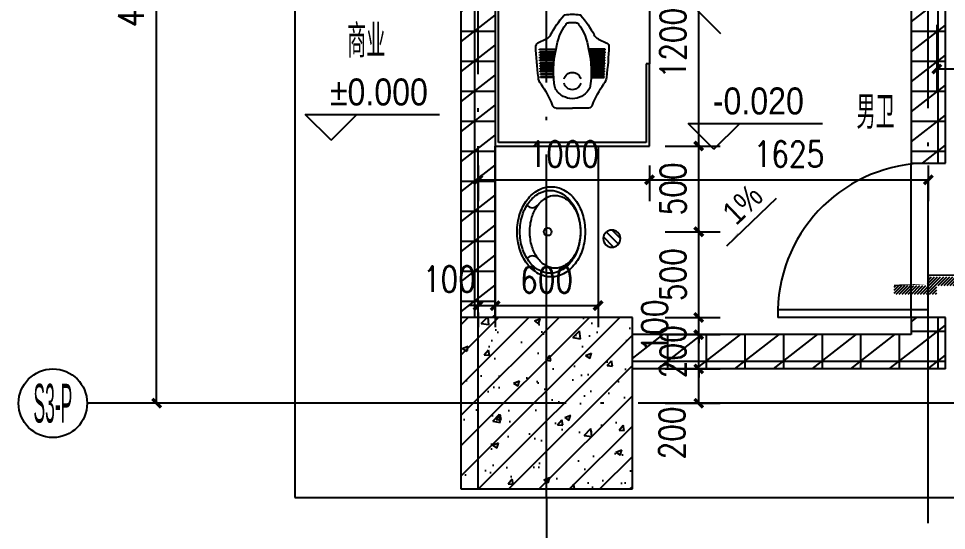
# Model space of a CAD drawing. Extents: x 718358 to 1668613, y -348838 to -159582.
# Drawn here: x 820364 to 825773, y -193662 to -190677 of the extents above; entities that cross this region are included whole.
import ezdxf
from ezdxf.enums import TextEntityAlignment as Align

# ---------------------------------------------------------------- set-up
doc = ezdxf.new("R2010")
doc.units = 0
doc.header["$LTSCALE"] = 1000
doc.linetypes.add('DOTE', pattern=[2.4200000000000004, 2, -0.2, 0.02, -0.2])
for name, color, linetype in [('建-厨卫用具', 66, 'Continuous'), ('建-墙体', 2, 'Continuous'), ('建-尺寸', 73, 'Continuous'), ('建-影线', 8, 'Continuous'), ('建-房间名', 7, 'Continuous'), ('建-柱子', 6, 'Continuous'), ('建-标高', 3, 'Continuous'), ('建-符号', 3, 'Continuous'), ('建-符号说明', 7, 'Continuous'), ('建-轴标', 3, 'Continuous'), ('建-轴网', 14, 'DOTE'), ('建-门窗', 4, 'Continuous'), ('高差符号', 7, 'Continuous')]:
    doc.layers.add(name, color=color, linetype=linetype)
doc.styles.add('_TCH_AXIS', font='gt宽度调整.shx', dxfattribs={"bigfont": 'gt国标汉字.shx'})
doc.styles.add('_TCH_DIM', font='gt单线西文.shx', dxfattribs={"width": 0.8, "bigfont": 'gt单线中文.shx'})
doc.styles.add('DIM_FONT', font='SIMPLEX.shx', dxfattribs={"width": 0.8, "bigfont": 'GBCBIG.shx'})
doc.dimstyles.new('DIMN50', dxfattribs={"dimscale": 0.5, "dimtxt": 300, "dimasz": 100, "dimexe": 250, "dimexo": 300, "dimgap": 150, "dimtad": 1, "dimdec": 0, "dimzin": 0, "dimdsep": 46, "dimtxsty": 'DIM_FONT', "dimblk": 'ARCHTICK', "dimcen": 0.09, "dimdle": 1, "dimclrt": 7, "dimazin": 2, "dimtfac": 1, "dimtdec": 0, "dimtix": 1, "dimtmove": 2, "dimatfit": 3, "dimldrblk": 'ARCHTICK', "dimfxl": 1, "dimtolj": 1, "dimtzin": 0, "dimarcsym": 0})
pattern_1 = [(0, (0, 0), (0, 175), []), (37.875, (200, 0), (-84.80763867203999, 109.0383283764141), []), (90, (200, 0), (-225, 1.377727649040772e-14), [])]

# ---------------------------------------------------------------- blocks, each defined once
blk = doc.blocks.new('男厕1')
h = blk.add_hatch(color=256)
h.paths.add_polyline_path([(-33.5400096323574, -482.963995118218), (-30.02715969888959, -478.5966515449836), (31.1621865137713, -524.7061311978468, 0.002699530040142319), (27.50924196990672, -528.9679059100163)])
h.paths.add_polyline_path([(20.87126827950124, -536.9578679442784, 0.002695586322767274), (17.35632441774942, -541.3236336293194), (-43.55928024067543, -495.4204330333596), (-40.04643030720763, -491.0530894601252)])
h.paths.add_polyline_path([(10.97349238093011, -549.5058586899249, 0.002694201754426165), (7.596140918671153, -553.9753076849302), (-53.57855084876064, -507.8768709486321), (-50.06570091552567, -503.5095273752522)])
h.paths.add_polyline_path([(-63.59782145707868, -520.3333088637592), (-60.08497152372729, -515.9659652905248), (1.468057335005142, -562.3494994741777, 0.002695364521765809), (-1.771718705771491, -566.9226189850888)])
h.paths.add_polyline_path([(-7.644723651814274, -575.4890263148118, 0.002699084543514264), (-10.74655018642079, -580.1660982347967), (-73.61709206539672, -532.7897467789007), (-70.10424213204533, -528.4224032056663)])
h.paths.add_polyline_path([(-16.36341822217219, -588.9255185706279, 0.00270539370654886), (-19.32652476255316, -593.7071235041367), (-83.63636267359834, -545.2461846941733), (-80.12351274036337, -540.8788411207934)])
h.paths.add_polyline_path([(-93.65563328191638, -557.7026226093149), (-90.14278334844857, -553.3352790360659), (-24.68545435706619, -602.6609143969545, 0.002714346630367968), (-27.50866291008424, -607.547940025368)])
h.paths.add_polyline_path([(-113.6941744983196, -582.6154984397144), (-110.1813245650847, -578.2481548663345), (-40.12332344194874, -631.0406453446049, 0.002740524505049385), (-42.66147908731364, -636.1424737460184)])
h.paths.add_polyline_path([(-47.2278868262656, -645.693472692772, 0.002757987562147008), (-49.61995854100678, -650.9053832318314), (-123.7134451066377, -595.071936354856), (-120.2005951731699, -590.7045927816071)])
h.paths.add_polyline_path([(-53.91307955689263, -660.6623184955097, 0.002778576826864594), (-56.15601496421732, -665.986611303073), (-133.7327157149557, -607.528374269983), (-130.2198657814879, -603.1610306967486)])
for points in [[(-103.674903890118, -570.1590605244419), (-100.1620539567666, -565.7917169512075), (-32.60708312864881, -616.698038813498, 0.002726021996201196), (-35.28879095707089, -621.6916928860592)], [(199.27657003887, -798.4493706442881), (202.5064574609278, -793.8687995246437), (134.9514866330428, -742.9624776624842, -0.002726021996201196), (130.8904571057064, -746.9167382826708)]]:
    blk.add_hatch(color=256).paths.add_polyline_path(points)
h = blk.add_hatch(color=256)
h.paths.add_polyline_path([(263.7620496680029, -706.9971659647563), (266.9919370901771, -702.4165948450973), (205.8025908773998, -656.307115192234, -0.002699530040142319), (202.7127980657388, -660.993255172958)])
h.paths.add_polyline_path([(196.8620271277614, -669.576417029486, -0.002695586322767274), (193.634233634104, -674.1585660373385), (254.5498382925289, -720.0617666332982), (257.7797257145867, -715.4811955136392)])
h.paths.add_polyline_path([(187.5283210425405, -682.5494648675085, -0.002694201754426165), (184.1629351492738, -687.0279305654112), (245.337626916822, -733.1263673016947), (248.5675143389963, -728.5457961821958)])
h.paths.add_polyline_path([(236.1254155412316, -746.1909679702512), (239.3553029635223, -741.6103968507377), (177.802274104557, -695.2268626669538, -0.002695364521765809), (174.2993127899244, -699.6016578489216)])
h.paths.add_polyline_path([(167.6835731075844, -707.6083744099888, -0.002699084543514264), (164.0426622867817, -711.8792171828827), (226.9132041656412, -759.2555686387932), (230.1430915878154, -754.6749975191342)])
h.paths.add_polyline_path([(157.1707856940338, -719.6929207378562, -0.00270539370654886), (153.3911548790056, -723.8592304972408), (217.7009927899344, -772.3201693071896), (220.930880212225, -767.7395981876907)])
h.paths.add_polyline_path([(208.4887814144604, -785.3847699757462), (211.7186688365182, -780.8041988560872), (146.2613398451358, -731.4785634952132, -0.002714346630367968), (142.3418110426283, -735.5394525596785)])
h.paths.add_polyline_path([(190.0643586631631, -811.5139713126846), (193.2942460854538, -806.9334001931857), (123.2362449623179, -754.1409097149153, -0.002740524505049385), (119.0316632522736, -757.9869960063807)])
h.paths.add_polyline_path([(111.1093263628427, -765.0091209504317, -0.002757987562147008), (106.7586607220583, -768.7451251042512), (180.8521472875727, -824.5785719812411), (184.0820347097469, -819.9980008615821)])
h.paths.add_polyline_path([(98.56303710956126, -775.561313731363, -0.002778576826864594), (94.06323516136035, -779.1849356166931), (171.6399359120987, -837.6431726497831), (174.8698233341565, -833.0626015301386)])
for p, q in [((-722.1780276937643, -958.3626121237176), (0, 0)), ((0, 0), (718.7719590927009, -541.6335207702359)), ((3.936409740475938, -28.00901066361985), (-694.1690170298098, -954.4262023830088)), ((690.7629484290956, -545.569930510741), (3.936409740475938, -28.00901066361985)), ((151.1461698693456, -389.3666532157076), (226.9866744691972, -446.5165726077976)), ((-30.02715969888959, -478.5966515449836), (-33.5400096323574, -482.963995118218)), ((-33.5400096323574, -482.963995118218), (27.50924196990672, -528.9679059100163)), ((31.1621865137713, -524.7061311978468), (-30.02715969888959, -478.5966515449836)), ((302.8271790691651, -503.666491999873), (226.9866744691972, -446.5165726077976)), ((-80.12351274036337, -540.8788411207934), (-83.63636267359834, -545.2461846941733)), ((-16.36341822217219, -588.9255185706279), (-80.12351274036337, -540.8788411207934)), ((-70.10424213204533, -528.4224032056663), (-73.61709206539672, -532.7897467789007)), ((-73.61709206539672, -532.7897467789007), (-10.74655018642079, -580.1660982347967)), ((-7.644723651814274, -575.4890263148118), (-70.10424213204533, -528.4224032056663)), ((-60.08497152372729, -515.9659652905248), (-63.59782145707868, -520.3333088637592)), ((-63.59782145707868, -520.3333088637592), (-1.771718705771491, -566.9226189850888)), ((1.468057335005142, -562.3494994741777), (-60.08497152372729, -515.9659652905248)), ((-50.06570091552567, -503.5095273752522), (-53.57855084876064, -507.8768709486321)), ((-53.57855084876064, -507.8768709486321), (7.596140918671153, -553.9753076849302)), ((10.97349238093011, -549.5058586899249), (-50.06570091552567, -503.5095273752522)), ((-40.04643030720763, -491.0530894601252), (-43.55928024067543, -495.4204330333596)), ((-43.55928024067543, -495.4204330333596), (17.35632441774942, -541.3236336293194)), ((20.87126827950124, -536.9578679442784), (-40.04643030720763, -491.0530894601252)), ((-120.2005951731699, -590.7045927816071), (-123.7134451066377, -595.071936354856)), ((-47.2278868262656, -645.693472692772), (-120.2005951731699, -590.7045927816071)), ((-110.1813245650847, -578.2481548663345), (-113.6941744983196, -582.6154984397144)), ((-113.6941744983196, -582.6154984397144), (-42.66147908731364, -636.1424737460184)), ((-40.12332344194874, -631.0406453446049), (-110.1813245650847, -578.2481548663345)), ((-100.1620539567666, -565.7917169512075), (-103.674903890118, -570.1590605244419)), ((-103.674903890118, -570.1590605244419), (-35.28879095707089, -621.6916928860592)), ((-32.57296169328038, -616.7237511593266), (-100.1620539567666, -565.7917169512075)), ((-90.14278334844857, -553.3352790360659), (-93.65563328191638, -557.7026226093149)), ((-93.65563328191638, -557.7026226093149), (-27.50866291008424, -607.547940025368)), ((-24.68545435706619, -602.6609143969545), (-90.14278334844857, -553.3352790360659)), ((-83.63636267359834, -545.2461846941733), (-19.32652476255316, -593.7071235041367)), ((413.9280378132826, -912.9422651580826), (690.7629484290956, -545.569930510741)), ((718.7719590927009, -541.6335207702359), (429.9007480153814, -924.9785656196327)), ((-137.373307761387, -675.6555355338933), (-162.0101516620489, -628.183475886879)), ((-130.2198657814879, -603.1610306967486), (-133.7327157149557, -607.528374269983)), ((-133.7327157149557, -607.528374269983), (-56.15601496421732, -665.986611303073)), ((-53.91307955689263, -660.6623184955097), (-130.2198657814879, -603.1610306967486)), ((-123.7134451066377, -595.071936354856), (-49.61995854100678, -650.9053832318314)), ((236.1254155412316, -746.1909679702512), (174.2993127899244, -699.6016578489216)), ((177.802274104557, -695.2268626669538), (239.3553029632894, -741.6103968505922)), ((245.337626916822, -733.1263673016947), (184.1629351492738, -687.0279305654112)), ((187.5283210425405, -682.5494648675085), (248.5675143389963, -728.5457961821958)), ((254.5498382925289, -720.0617666332982), (193.634233634104, -674.1585660373385)), ((196.8620271277614, -669.576417029486), (257.7797257145867, -715.4811955136392)), ((263.7620496680029, -706.9971659647563), (202.7127980657388, -660.993255172958)), ((205.8025908773998, -656.307115192234), (266.9919370901771, -702.4165948450973)), ((266.9919370901771, -702.4165948450973), (263.7620496680029, -706.9971659647563)), ((123.2362449623179, -754.1409097149153), (193.2942460854538, -806.9334001931857)), ((199.27657003887, -798.4493706442881), (130.8904571057064, -746.9167382826708)), ((134.9173651974415, -742.9367653165245), (202.5064574609278, -793.8687995246437)), ((208.4887814144604, -785.3847699757462), (142.3418110426283, -735.5394525596785)), ((146.2613398451358, -731.4785634952132), (211.7186688365182, -780.8041988560872)), ((217.7009927899344, -772.3201693071896), (153.3911548790056, -723.8592304972408)), ((157.1707856940338, -719.6929207378562), (220.930880212225, -767.7395981876907)), ((226.9132041656412, -759.2555686387932), (164.0426622867817, -711.8792171828827)), ((167.6835731075844, -707.6083744099888), (230.1430915878154, -754.6749975191342)), ((230.1430915878154, -754.6749975191342), (226.9132041656412, -759.2555686387932)), ((239.3553029632894, -741.6103968505922), (236.1254155412316, -746.1909679702512)), ((248.5675143389963, -728.5457961821958), (245.337626916822, -733.1263673016947)), ((257.7797257145867, -715.4811955136392), (254.5498382925289, -720.0617666332982)), ((171.6399359120987, -837.6431726497831), (94.06323516136035, -779.1849356166931)), ((98.56303710956126, -775.561313731363), (174.8698233341565, -833.0626015301386)), ((180.8521472875727, -824.5785719812411), (106.7586607220583, -768.7451251042512)), ((111.1093263629591, -765.0091209505772), (184.0820347097469, -819.9980008615821)), ((190.0643586631631, -811.5139713126846), (119.0316632522736, -757.9869960063807)), ((193.2942460854538, -806.9334001931857), (190.0643586631631, -811.5139713126846)), ((202.5064574609278, -793.8687995246437), (199.27657003887, -798.4493706442881)), ((211.7186688365182, -780.8041988560872), (208.4887814144604, -785.3847699757462)), ((220.930880212225, -767.7395981876907), (217.7009927899344, -772.3201693071896)), ((107.1553885054309, -859.9211249366053), (159.5792955819052, -870.518506281107)), ((174.8698233341565, -833.0626015301386), (171.6399359120987, -837.6431726497831)), ((184.0820347097469, -819.9980008615821), (180.8521472875727, -824.5785719812411)), ((429.900748015265, -924.9785656196764), (413.9280378132826, -912.9422651580535)), ((-3.406068600947037, -1499.99613289391), (-722.1780276937643, -958.3626121237176)), ((-694.1690170298098, -954.4262023830088), (-7.342478341422975, -1471.98712223029)), ((68.81173416844103, -1404.159871681477), (429.900748015265, -924.9785656196764)), ((60.82537906744983, -1398.141721450724), (654.9862203047378, -1314.637860819581)), ((-7.342478341422975, -1471.98712223029), (52.83902396645863, -1392.123571220029)), ((68.81173416844103, -1404.159871681521), (-3.406068600947037, -1499.99613289391)), ((52.83902396645863, -1392.12357121997), (68.81173416844103, -1404.159871681477))]:
    blk.add_line(p, q)
for centre, radius, start, end in [((-186.7170964259421, 108.0523328688432), 586.5685189457683, 287.9994786518531, 301.7198119196959), ((137.9099118290469, -418.8902754829469), 32.35495014198029, 65.85198436044031, 120.1060946007677), ((1151.490647570929, -1648.093727450469), 1674.603341905395, 135.3544966139761, 141.6127802316983), ((424.0103049316676, -865.1290424349136), 519.8243959642567, 132.0374473764168, 157.4744373565758), ((17.38450810674112, -524.8057747323619), 78.39951632320792, 106.9428761095715, 136.9818725719564), ((131.025236282032, -624.4775576460379), 155.5135262440039, 85.80831018710765, 110.750276902177), ((109.1912964595249, -621.7372754151293), 155.9328033629505, 57.18328904769783, 77.70656253407591), ((131.7069631842896, -573.2104542755405), 50.37832596469464, 53.17346337234692, 128.6569355627259), ((131.4633466172963, -573.0268760248146), 50.37832596469464, 337.3430644470106, 52.82653664104325), ((91.02253107714932, -608.0461286784848), 155.9328033629505, 28.29343747781294, 48.81671095681915), ((82.37015328893904, -587.8133228056395), 155.5135262440039, 355.2497231103069, 20.19168982307038), ((874.1047346087871, -691.3342541907332), 586.5685189457683, 164.2801880921396, 178.0005213575793), ((278.0956590293208, -524.5278130320366), 32.35495014198029, 345.8939054137882, 40.14801565414203), ((131.8357955999672, -573.0394878854131), 50.37832596469464, 157.3430644470106, 232.8265366410433), ((-144.2583784615854, -618.9707375190919), 19.99999999999767, 141.1763338515227, 207.428214326678), ((-229.716530765756, -372.5105378294538), 519.8243959642567, 308.5255626570857, 333.9625526342389), ((131.5921790329739, -572.8559096347017), 50.37832596469464, 233.1734633723469, 308.6569355627259), ((-203.7888183892937, -704.9565416162077), 72.5917971221539, 354.416865429737, 23.80597638090996), ((209.601206747815, -820.9443040823098), 307.6341779509953, 149.7543983379375, 179.2816171958751), ((209.5044502122328, -669.5785351835511), 78.39951632320792, 329.0181274384465, 359.0571239022083), ((467.681930626044, -813.1764971998346), 607.7017603955485, 170.4179914469939, 183.382289003721), ((-1182.871249887161, 110.9741344456124), 1674.603341905395, 324.3872197808084, 330.6455033985352), ((-128.1442773197778, -566.4348267082969), 307.634177950991, 286.7183828171109, 316.2456016756992), ((-128.9683778624749, -848.6529066532967), 10.00000000000364, 182.1585978066155, 233.0000000032984), ((70.64623203582596, -653.9873471888277), 288.7085563598957, 224.581696674992, 233.0000000032984), ((-78.01036272291094, -817.337999489755), 20, 179.2816171958751, 233.0000000032984), ((73.95538071321789, -649.5959585721139), 246.2677002403088, 228.2447303662466, 233.0000000032984), ((73.95538071321789, -649.5959585721139), 246.2677002403106, 228.2447303662466, 233.0000000032984), ((73.95538071286865, -649.5959585718374), 246.2677002403106, 233.0000000032984, 237.7552696422729), ((73.95538071286865, -649.5959585718374), 246.2677002403088, 233.0000000032984, 237.7552696422729), ((-191.8140704656253, -316.2106146463484), 607.7017603955426, 282.6177110077478, 295.5820085622958), ((-45.40118228865322, -841.910779471742), 20, 233.0000000032984, 286.7183828171109), ((97.29604945413303, -931.8402631605422), 72.5917971221539, 82.19402362524517, 111.5831345817535), ((163.5420962598873, -850.9150318242464), 19.99999999999767, 258.5717856839078, 324.8236661543398), ((70.64623203582596, -653.9873471888277), 288.7085563598957, 233.0000000032984, 241.4183033372524), ((-61.45707049546763, -899.5263257376937), 10.00000000000364, 233.0000000032984, 283.8414022060508)]:
    blk.add_arc(centre, radius, start, end)
blk = doc.blocks.new('11111')
at = {"layer": '建-厨卫用具', "elevation": -5.238689482212067e-10}
for points in [[(222493.5282316009, -96606.94766432059, -0.1264059156812979), (222564.6822960513, -96630.97118242795, -0.1060136522014799), (222627.5207213949, -96694.17865737353, -0.08597470939262765), (222663.5344296884, -96779.42934949498, -0.07572130438042109), (222671.6064276355, -96884.02245416993, -0.07572130438042103), (222648.1724310279, -96986.27568149997, -0.08597470939262739), (222599.9605415138, -97065.2711332785, -0.1060136522014799), (222528.4744624663, -97118.50263796386, -0.126405915681298), (222454.5522514319, -97131.75167663977, -0.1264059156813012), (222383.3981869813, -97107.72815853229, -0.1060136522014812), (222320.5597616378, -97044.52068358671, -0.08597470939262748), (222284.5460533442, -96959.26999146538, -0.07572130438042084), (222276.4740553972, -96854.67688679055, -0.0757213043804216), (222299.9080520048, -96752.42365946039, -0.08597470939262851), (222348.1199415189, -96673.42820768198, -0.1060136522014808), (222419.6060205664, -96620.19670299662, -0.1264059156812981)], [(222497.3825549927, -96628.97192561021, -0.1296411155611918), (222560.3961817159, -96650.69494096842, -0.1064128676310377), (222616.5579776643, -96708.73561652552, -0.08448543436858222), (222648.4297942988, -96786.63775058929, -0.07361034533141496), (222655.4466283293, -96882.82215604407, -0.07361034533141518), (222634.2981370569, -96976.91475474008, -0.08448543436858182), (222591.2680628506, -97049.25401034218, -0.1064128676310415), (222527.1484923475, -97098.36152526399, -0.1296411155611935), (222461.6172144718, -97110.53765638312, -0.1296411155611975), (222398.6035877488, -97088.8146410248, -0.1064128676310372), (222342.4417918001, -97030.77396546782, -0.08448543436858316), (222310.5699751657, -96952.87183140405, -0.07361034533141482), (222303.5531411351, -96856.68742594938, -0.07361034533141542), (222324.7016324076, -96762.59482725326, -0.0844854343685807), (222367.731706614, -96690.25557165116, -0.1064128676310396), (222431.851277117, -96641.14805672935, -0.1296411155611968)], [(222466.4157779784, -96655.65696744109, -0.1353250897898321), (222518.5828480072, -96674.2954046505, -0.1069056115425878), (222565.835221879, -96725.46392079617, -0.08188283238079923), (222592.1919599248, -96793.5739319718, -0.0701039261336648), (222597.7947694791, -96878.54041779402, -0.0701039261336652), (222579.7019329764, -96961.7470548799, -0.08188283238079828), (222543.5729512418, -97025.21632257383, -0.1069056115425893), (222489.2802311011, -97068.84319984901, -0.1353250897898379), (222434.9321729141, -97079.57087938895, -0.1353250897898329), (222382.7651028853, -97060.93244217953, -0.1069056115425877), (222335.5127290135, -97009.76392603386, -0.08188283238079921), (222309.1559909678, -96941.65391485812, -0.07010392613366577), (222303.5531814134, -96856.68742903601, -0.07010392613366567), (222321.6460179163, -96773.48079195002, -0.08188283238079766), (222357.7749996507, -96710.0115242562, -0.1069056115425858), (222412.0677197915, -96666.38464698102, -0.135325089789835)]]:
    blk.add_lwpolyline(points, format="xyb", close=True, dxfattribs=at)
at = {"layer": '建-厨卫用具'}
blk.add_circle((222493.8958370817, -96870.82449958904), 22.5, dxfattribs=at)
for centre, radius, start, end in [((222596.1336903667, -96694.94100568886), 41.77963800000008, 217.9863055366795, 314.890153916591), ((222569.4327788044, -97058.88104451296), 41.38907400000033, 36.062965968971, 134.0691055315327)]:
    blk.add_arc(centre, radius, start, end, dxfattribs=at)
at = {"layer": '建-厨卫用具', "style": 'DIM_FONT', "text_generation_flag": 4, "width": 0.8000000000049426, "flags": 9}
for tag in ['XSIZE', 'YSIZE']:
    blk.add_attdef(tag, (222579.701932977, -96961.74705487816), '', height=0.4999999999992017, rotation=265.7525055361522, dxfattribs=at)
blk = doc.blocks.new('A$C28466982')
at = {"layer": '建-厨卫用具'}
h = blk.add_hatch(dxfattribs=at)
h.set_pattern_fill('ANSI31', color=256, scale=20, style=0)
h.set_pattern_definition([(45, (-61544.16680962362, -20665.7264309668), (-22.45064030267288, 22.45064030267288), [])])
edge = h.paths.add_edge_path()
edge.add_arc((50.00074955845776, 50.00030529721698), 50, 0, 360)
blk.add_circle((50.00074955845776, 50.00030529721698), 50, dxfattribs=at)
blk = doc.blocks.new('_ArchTick')
at = {"color": 0, "linetype": 'ByBlock', "const_width": 0.4}
blk.add_lwpolyline([(-0.5, -0.5), (0.5, 0.5)], dxfattribs=at)
blk = doc.blocks.new('*D741')
at = {"layer": 'Defpoints', "color": 0, "transparency": 16777216}
for p in [(821169.5598374375, -188120.4570441215), (821369.3640278514, -188120.4570441215), (821369.3640278685, -192920.4570441214)]:
    blk.add_point(p, dxfattribs=at)
at = {"layer": '建-尺寸', "color": 0, "lineweight": -2, "transparency": 16777216}
for p, q in [((821219.3640278514, -188120.4570441215), (821044.5598374375, -188120.4570441215)), ((821169.5598374375, -192920.9570441214), (821169.5598374375, -188119.9570441215)), ((821219.3640278685, -192920.4570441214), (821044.5598374375, -192920.4570441214))]:
    blk.add_line(p, q, dxfattribs=at)
at = {"layer": '建-尺寸', "color": 0, "lineweight": -2, "transparency": 16777216, "xscale": 50, "yscale": 50, "zscale": 50}
for p, rotation in [((821169.5598374375, -188120.4570441215), 90), ((821169.5598374375, -192920.4570441214), 270)]:
    blk.add_blockref('_ArchTick', p, dxfattribs=dict(at, rotation=rotation))
at = {"layer": '建-尺寸', "color": 7, "transparency": 16777216, "insert": (821019.5598374375, -190520.4570441214), "char_height": 150, "attachment_point": 5, "rotation": 90, "style": 'DIM_FONT'}
blk.add_mtext('\\A1;4800', dxfattribs=at)
blk = doc.blocks.new('*D761')
at = {"layer": 'Defpoints', "color": 0, "transparency": 16777216}
for p in [(823984.499999998, -190220.2581386406), (824329.3591278836, -190220.2581386406), (823984.499999997, -191420.2581386406)]:
    blk.add_point(p, dxfattribs=at)
at = {"layer": '建-尺寸', "color": 0, "lineweight": -2, "transparency": 16777216}
for p, q in [((824134.499999998, -190220.2581386406), (824454.3591278836, -190220.2581386406)), ((824329.3591278836, -191420.7581386406), (824329.3591278836, -190219.7581386406)), ((824134.499999997, -191420.2581386406), (824454.3591278836, -191420.2581386406))]:
    blk.add_line(p, q, dxfattribs=at)
at = {"layer": '建-尺寸', "color": 0, "lineweight": -2, "transparency": 16777216, "xscale": 50, "yscale": 50, "zscale": 50}
for p, rotation in [((824329.3591278836, -190220.2581386406), 90), ((824329.3591278836, -191420.2581386406), 270)]:
    blk.add_blockref('_ArchTick', p, dxfattribs=dict(at, rotation=rotation))
at = {"layer": '建-尺寸', "color": 7, "transparency": 16777216, "insert": (824179.3591278836, -190820.2581386405), "char_height": 150, "attachment_point": 5, "rotation": 90, "style": 'DIM_FONT'}
blk.add_mtext('\\A1;1200', dxfattribs=at)
blk = doc.blocks.new('*D762')
at = {"layer": 'Defpoints', "color": 0, "transparency": 16777216}
for p in [(823984.499999997, -191420.2581386406), (824329.3591278828, -191420.2581386406), (823984.4999999965, -191920.4556548636)]:
    blk.add_point(p, dxfattribs=at)
at = {"layer": '建-尺寸', "color": 0, "lineweight": -2, "transparency": 16777216}
for p, q in [((824134.499999997, -191420.2581386406), (824454.3591278828, -191420.2581386406)), ((824329.3591278828, -191920.9556548636), (824329.3591278828, -191419.7581386406)), ((824134.4999999965, -191920.4556548636), (824454.3591278828, -191920.4556548636))]:
    blk.add_line(p, q, dxfattribs=at)
at = {"layer": '建-尺寸', "color": 0, "lineweight": -2, "transparency": 16777216, "xscale": 50, "yscale": 50, "zscale": 50}
for p, rotation in [((824329.3591278828, -191420.2581386406), 90), ((824329.3591278828, -191920.4556548636), 270)]:
    blk.add_blockref('_ArchTick', p, dxfattribs=dict(at, rotation=rotation))
at = {"layer": '建-尺寸', "color": 7, "transparency": 16777216, "insert": (824179.3591278828, -191670.356896752), "char_height": 150, "attachment_point": 5, "rotation": 90, "style": 'DIM_FONT'}
blk.add_mtext('\\A1;500', dxfattribs=at)
blk = doc.blocks.new('*D763')
at = {"layer": 'Defpoints', "color": 0, "transparency": 16777216}
for p in [(823984.4999999965, -191920.4556548636), (824329.3591278823, -191920.4556548636), (823984.499999996, -192420.4556548635)]:
    blk.add_point(p, dxfattribs=at)
at = {"layer": '建-尺寸', "color": 0, "lineweight": -2, "transparency": 16777216}
for p, q in [((824134.4999999965, -191920.4556548636), (824454.3591278823, -191920.4556548636)), ((824329.3591278823, -192420.9556548635), (824329.3591278823, -191919.9556548636)), ((824134.499999996, -192420.4556548635), (824454.3591278823, -192420.4556548635))]:
    blk.add_line(p, q, dxfattribs=at)
at = {"layer": '建-尺寸', "color": 0, "lineweight": -2, "transparency": 16777216, "xscale": 50, "yscale": 50, "zscale": 50}
for p, rotation in [((824329.3591278823, -191920.4556548636), 90), ((824329.3591278823, -192420.4556548635), 270)]:
    blk.add_blockref('_ArchTick', p, dxfattribs=dict(at, rotation=rotation))
at = {"layer": '建-尺寸', "color": 7, "transparency": 16777216, "insert": (824179.3591278823, -192170.4556548634), "char_height": 150, "attachment_point": 5, "rotation": 90, "style": 'DIM_FONT'}
blk.add_mtext('\\A1;500', dxfattribs=at)
blk = doc.blocks.new('*D764')
at = {"layer": 'Defpoints', "color": 0, "transparency": 16777216}
for p in [(823984.499999996, -192420.4556548634), (824329.3591278819, -192420.4556548634), (823984.4999999959, -192520.4556548636)]:
    blk.add_point(p, dxfattribs=at)
at = {"layer": '建-尺寸', "color": 0, "lineweight": -2, "transparency": 16777216}
for p, q in [((824329.3591278819, -192420.4556548634), (824329.3591278819, -192370.4556548634)), ((824134.499999996, -192420.4556548634), (824454.3591278819, -192420.4556548634)), ((824329.3591278819, -192520.4556548636), (824329.3591278819, -192420.4556548634)), ((824134.4999999959, -192520.4556548636), (824454.3591278819, -192520.4556548636)), ((824329.3591278819, -192520.4556548636), (824329.3591278819, -192570.4556548636))]:
    blk.add_line(p, q, dxfattribs=at)
at = {"layer": '建-尺寸', "color": 0, "lineweight": -2, "transparency": 16777216, "xscale": 50, "yscale": 50, "zscale": 50}
for p, rotation in [((824329.3591278819, -192420.4556548634), 270), ((824329.3591278819, -192520.4556548636), 90)]:
    blk.add_blockref('_ArchTick', p, dxfattribs=dict(at, rotation=rotation))
at = {"layer": '建-尺寸', "color": 7, "transparency": 16777216, "insert": (824071.8591278826, -192470.4556548639), "char_height": 150, "attachment_point": 5, "rotation": 90, "style": 'DIM_FONT'}
blk.add_mtext('\\A1;100', dxfattribs=at)
blk = doc.blocks.new('*D765')
at = {"layer": 'Defpoints', "color": 0, "transparency": 16777216}
for p in [(823984.4999999959, -192520.4556548639), (824329.3591278819, -192520.4556548639), (823984.4999999958, -192720.455654864)]:
    blk.add_point(p, dxfattribs=at)
at = {"layer": '建-尺寸', "color": 0, "lineweight": -2, "transparency": 16777216}
for p, q in [((824329.3591278819, -192520.4556548639), (824329.3591278819, -192470.4556548639)), ((824134.4999999959, -192520.4556548639), (824454.3591278819, -192520.4556548639)), ((824329.3591278819, -192720.455654864), (824329.3591278819, -192520.4556548639)), ((824134.4999999958, -192720.455654864), (824454.3591278819, -192720.455654864)), ((824329.3591278819, -192720.455654864), (824329.3591278819, -192770.455654864))]:
    blk.add_line(p, q, dxfattribs=at)
at = {"layer": '建-尺寸', "color": 0, "lineweight": -2, "transparency": 16777216, "xscale": 50, "yscale": 50, "zscale": 50}
for p, rotation in [((824329.3591278819, -192520.4556548639), 270), ((824329.3591278819, -192720.455654864), 90)]:
    blk.add_blockref('_ArchTick', p, dxfattribs=dict(at, rotation=rotation))
at = {"layer": '建-尺寸', "color": 7, "transparency": 16777216, "insert": (824179.3591278819, -192620.4556548638), "char_height": 150, "attachment_point": 5, "rotation": 90, "style": 'DIM_FONT'}
blk.add_mtext('\\A1;200', dxfattribs=at)
blk = doc.blocks.new('*D766')
at = {"layer": 'Defpoints', "color": 0, "transparency": 16777216}
for p in [(823984.4999999958, -192720.4556548638), (824329.3591278817, -192720.4556548638), (823984.4999999956, -192920.4570441121)]:
    blk.add_point(p, dxfattribs=at)
at = {"layer": '建-尺寸', "color": 0, "lineweight": -2, "transparency": 16777216}
for p, q in [((824134.4999999958, -192720.4556548638), (824454.3591278817, -192720.4556548638)), ((824329.3591278817, -192920.9570441121), (824329.3591278817, -192719.9556548638)), ((824134.4999999956, -192920.4570441121), (824454.3591278817, -192920.4570441121))]:
    blk.add_line(p, q, dxfattribs=at)
at = {"layer": '建-尺寸', "color": 0, "lineweight": -2, "transparency": 16777216, "xscale": 50, "yscale": 50, "zscale": 50}
for p, rotation in [((824329.3591278817, -192720.4556548638), 90), ((824329.3591278817, -192920.4570441121), 270)]:
    blk.add_blockref('_ArchTick', p, dxfattribs=dict(at, rotation=rotation))
at = {"layer": '建-尺寸', "color": 7, "transparency": 16777216, "insert": (824174.3591278822, -193093.8856155409), "char_height": 150, "attachment_point": 5, "rotation": 90, "style": 'DIM_FONT'}
blk.add_mtext('\\A1;200', dxfattribs=at)
blk = doc.blocks.new('*D767')
at = {"layer": 'Defpoints', "color": 0, "transparency": 16777216}
for p in [(823042.7237510015, -191383.2590494818), (824042.7237512978, -191383.2590494829), (824042.7237512978, -191617.6849742413)]:
    blk.add_point(p, dxfattribs=at)
at = {"layer": '建-尺寸', "color": 0, "lineweight": -2, "transparency": 16777216}
for p, q in [((823042.7237510015, -191533.2590494818), (823042.7237510015, -191742.6849742413)), ((824042.7237512978, -191533.2590494829), (824042.7237512978, -191742.6849742413)), ((823042.2237510015, -191617.6849742413), (824043.2237512978, -191617.6849742413))]:
    blk.add_line(p, q, dxfattribs=at)
at = {"layer": '建-尺寸', "color": 0, "lineweight": -2, "transparency": 16777216, "xscale": 50, "yscale": 50, "zscale": 50, "rotation": 180}
blk.add_blockref('_ArchTick', (823042.7237510015, -191617.6849742413), dxfattribs=at)
at = {"layer": '建-尺寸', "color": 0, "lineweight": -2, "transparency": 16777216, "xscale": 50, "yscale": 50, "zscale": 50}
blk.add_blockref('_ArchTick', (824042.7237512978, -191617.6849742413), dxfattribs=at)
at = {"layer": '建-尺寸', "color": 7, "transparency": 16777216, "insert": (823542.7237511496, -191467.6849742413), "char_height": 150, "attachment_point": 5, "style": 'DIM_FONT'}
blk.add_mtext('\\A1;1000', dxfattribs=at)
blk = doc.blocks.new('*D768')
at = {"layer": 'Defpoints', "color": 0, "transparency": 16777216}
for p in [(824042.7237512978, -191383.2590494829), (825667.722510362, -191383.2590494846), (825667.722510362, -191617.6849742427)]:
    blk.add_point(p, dxfattribs=at)
at = {"layer": '建-尺寸', "color": 0, "lineweight": -2, "transparency": 16777216}
for p, q in [((824042.7237512978, -191533.2590494829), (824042.7237512978, -191742.6849742427)), ((825667.722510362, -191533.2590494846), (825667.722510362, -191742.6849742427)), ((824042.2237512978, -191617.6849742427), (825668.222510362, -191617.6849742427))]:
    blk.add_line(p, q, dxfattribs=at)
at = {"layer": '建-尺寸', "color": 0, "lineweight": -2, "transparency": 16777216, "xscale": 50, "yscale": 50, "zscale": 50, "rotation": 180}
blk.add_blockref('_ArchTick', (824042.7237512978, -191617.6849742427), dxfattribs=at)
at = {"layer": '建-尺寸', "color": 0, "lineweight": -2, "transparency": 16777216, "xscale": 50, "yscale": 50, "zscale": 50}
blk.add_blockref('_ArchTick', (825667.722510362, -191617.6849742427), dxfattribs=at)
at = {"layer": '建-尺寸', "color": 7, "transparency": 16777216, "insert": (824855.2231308299, -191467.6849742427), "char_height": 150, "attachment_point": 5, "style": 'DIM_FONT'}
blk.add_mtext('\\A1;1625', dxfattribs=at)
blk = doc.blocks.new('*D769')
at = {"layer": 'Defpoints', "color": 0, "transparency": 16777216}
for p in [(823142.7237510015, -192240.4255305385), (823742.7237509985, -192240.4255305385), (823742.7237509985, -192351.1817507559)]:
    blk.add_point(p, dxfattribs=at)
at = {"layer": '建-尺寸', "color": 0, "lineweight": -2, "transparency": 16777216}
for p, q in [((823142.2237510015, -192351.1817507559), (823743.2237509985, -192351.1817507559)), ((823142.7237510015, -192390.4255305385), (823142.7237510015, -192476.1817507559)), ((823742.7237509985, -192390.4255305385), (823742.7237509985, -192476.1817507559))]:
    blk.add_line(p, q, dxfattribs=at)
at = {"layer": '建-尺寸', "color": 0, "lineweight": -2, "transparency": 16777216, "xscale": 50, "yscale": 50, "zscale": 50, "rotation": 180}
blk.add_blockref('_ArchTick', (823142.7237510015, -192351.1817507559), dxfattribs=at)
at = {"layer": '建-尺寸', "color": 0, "lineweight": -2, "transparency": 16777216, "xscale": 50, "yscale": 50, "zscale": 50}
blk.add_blockref('_ArchTick', (823742.7237509985, -192351.1817507559), dxfattribs=at)
at = {"layer": '建-尺寸', "color": 7, "transparency": 16777216, "insert": (823442.723751, -192201.1817507559), "char_height": 150, "attachment_point": 5, "style": 'DIM_FONT'}
blk.add_mtext('\\A1;600', dxfattribs=at)
blk = doc.blocks.new('*D770')
at = {"layer": 'Defpoints', "color": 0, "transparency": 16777216}
for p in [(823042.7237510014, -192240.4255305385), (823142.7237510015, -192240.4255305385), (823142.7237510015, -192351.1817507559)]:
    blk.add_point(p, dxfattribs=at)
at = {"layer": '建-尺寸', "color": 0, "lineweight": -2, "transparency": 16777216}
for p, q in [((823042.7237510014, -192351.1817507559), (822992.7237510014, -192351.1817507559)), ((823042.7237510014, -192351.1817507559), (823142.7237510015, -192351.1817507559)), ((823042.7237510014, -192390.4255305385), (823042.7237510014, -192476.1817507559)), ((823142.7237510015, -192351.1817507559), (823192.7237510015, -192351.1817507559)), ((823142.7237510015, -192390.4255305385), (823142.7237510015, -192476.1817507559))]:
    blk.add_line(p, q, dxfattribs=at)
at = {"layer": '建-尺寸', "color": 0, "lineweight": -2, "transparency": 16777216, "xscale": 50, "yscale": 50, "zscale": 50}
blk.add_blockref('_ArchTick', (823042.7237510014, -192351.1817507559), dxfattribs=at)
at = {"layer": '建-尺寸', "color": 0, "lineweight": -2, "transparency": 16777216, "xscale": 50, "yscale": 50, "zscale": 50, "rotation": 180}
blk.add_blockref('_ArchTick', (823142.7237510015, -192351.1817507559), dxfattribs=at)
at = {"layer": '建-尺寸', "color": 7, "transparency": 16777216, "insert": (822876.1523224299, -192196.1817507559), "char_height": 150, "attachment_point": 5, "style": 'DIM_FONT'}
blk.add_mtext('\\A1;100', dxfattribs=at)
blk = doc.blocks.new('*D783')
at = {"layer": 'Defpoints', "color": 0, "transparency": 16777216}
for p in [(825717.7225103622, -190562.8113275888), (826517.722440405, -190562.8113275881), (826517.722440405, -190971.1346152377)]:
    blk.add_point(p, dxfattribs=at)
at = {"layer": '建-尺寸', "color": 0, "lineweight": -2, "transparency": 16777216}
for p, q in [((825717.7225103622, -190712.8113275888), (825717.7225103622, -191096.1346152377)), ((826517.722440405, -190712.8113275881), (826517.722440405, -191096.1346152377)), ((825717.2225103622, -190971.1346152377), (826518.222440405, -190971.1346152377))]:
    blk.add_line(p, q, dxfattribs=at)
at = {"layer": '建-尺寸', "color": 0, "lineweight": -2, "transparency": 16777216, "xscale": 50, "yscale": 50, "zscale": 50, "rotation": 180}
blk.add_blockref('_ArchTick', (825717.7225103622, -190971.1346152377), dxfattribs=at)
at = {"layer": '建-尺寸', "color": 0, "lineweight": -2, "transparency": 16777216, "xscale": 50, "yscale": 50, "zscale": 50}
blk.add_blockref('_ArchTick', (826517.722440405, -190971.1346152377), dxfattribs=at)
at = {"layer": '建-尺寸', "color": 7, "transparency": 16777216, "insert": (826117.7224753837, -190821.1346152377), "char_height": 150, "attachment_point": 5, "style": 'DIM_FONT'}
blk.add_mtext('\\A1;800', dxfattribs=at)

msp = doc.modelspace()

# ---------------------------------------------------------------- hatches: boundary and pattern name
at = {"layer": '建-影线'}
h = msp.add_hatch(dxfattribs=at)
h.set_pattern_fill('空心砖', color=256, scale=50, style=0)
h.set_pattern_definition(pattern_1)
h.paths.add_polyline_path([(822942.7237510013, -189020.2581387975), (822942.7237510013, -192420.4556548635), (823142.7237510013, -192420.4556548635), (823142.7237510013, -189020.2581387975)])
h = msp.add_hatch(dxfattribs=at)
h.set_pattern_fill('空心砖', color=256, scale=50, style=0)
h.set_pattern_definition(pattern_1)
h.paths.add_polyline_path([(825567.7225103618, -190320.4569270388), (825567.7225103618, -191520.4559646644), (825767.7225103618, -191520.4559646644), (825767.7225103618, -190420.4569270388), (825701.0558436951, -190320.4569270388)])
h = msp.add_hatch(dxfattribs=at)
h.set_pattern_fill('钢筋混凝土', color=256, scale=50, style=0)
h.set_pattern_definition([(45, (0, 0), (-88.38834764831843, 88.38834764831844), []), (49.99999999999999, (0, 0), (358.6300913003767, -31.37606749129755), [37.5, -412.5]), (355, (0, 0), (-69.3756668065, 376.0960668500059), [30, -330]), (100.4514, (29.88584, -2.61467), (289.2546908570108, 344.7197710304768), [31.870095, -350.571056]), (46.18420000000001, (0, 100), (533.6205243128222, -82.75950716450905), [56.25, -618.75]), (96.6356, (44.4683725, 93.1033465), (467.3313527743517, 487.0589354502209), [47.805144, -525.8565]), (351.1842, (0, 100), (467.3309725668136, 487.0593004626623), [45, -495]), (21, (50, 75), (298.4535260592309, -201.3094453326694), [37.5, -412.5]), (326.0000000000001, (50, 75), (121.6576659607909, 362.5750225234265), [30, -330]), (71.4514, (74.8711165, 58.224197), (420.111314290745, 161.2652483549762), [31.870095, -350.571056]), (37.50000000000001, (0, 0), (6.079927658645334, 166.4469269156558), [0, -326, 0, -335, 0, -331.25]), (7.499999999999999, (0, 0), (131.5347687210743, 197.2058559411801), [0, -191, 0, -318.5, 0, -126.25]), (327.5, (-111.5, 0), (266.9112180862045, -11.2774358671899), [0, -125, 0, -390, 0, -517.5]), (317.5, (-161.5, 0), (291.5930846711931, 50.05249116615882), [0, -162.5, 0, -259, 0, -367.5])])
h.paths.add_polyline_path([(822942.723743279, -193420.4556548635), (823942.723743279, -193420.4556548634), (823942.723743279, -192420.4556548634), (822942.723743279, -192420.4556548635)])
h = msp.add_hatch(dxfattribs=at)
h.set_pattern_fill('空心砖', color=256, scale=50, style=0)
h.set_pattern_definition(pattern_1)
h.paths.add_polyline_path([(825767.7225103618, -192720.4556548637), (825767.7225103618, -192420.4559646644), (825567.7225103618, -192420.4559646644), (825567.7225103618, -192520.4556548637)])
h = msp.add_hatch(dxfattribs=at)
h.set_pattern_fill('空心砖', color=256, scale=50, style=0)
h.set_pattern_definition(pattern_1)
h.paths.add_polyline_path([(825767.7225103618, -192720.4556548637), (825567.7225103618, -192520.4556548637), (823942.723743279, -192520.4556548637), (823942.723743279, -192720.4556548637)])
at = {"layer": '建-符号'}
msp.add_hatch(color=256, dxfattribs=at).paths.add_polyline_path([(824491.9145196358, -192004.4025225393), (824564.0533310052, -191935.1494222893), (824554.8195843052, -191925.5309141068)])
at = {"layer": '高差符号'}
h = msp.add_hatch(dxfattribs=at)
h.set_pattern_fill('ANSI31', color=256, scale=100, angle=360, style=0)
h.set_pattern_definition([(44.99999999993661, (1047288.367574492, 550856.308932947), (-8.838834764822053, 8.838834764841634), [])])
h.paths.add_polyline_path([(825717.7225103616, -192233.748121646), (825867.7225103616, -192233.748121646), (825867.7225103616, -192183.7481216461), (825667.7225103616, -192183.7481216459), (825667.7225103616, -192233.748121646), (825467.7225103618, -192233.7481216457), (825467.7225103616, -192283.7481216455), (825717.7225103616, -192283.748121646)])

# ---------------------------------------------------------------- linework, layer by layer
at = {"layer": '建-厨卫用具'}
msp.add_lwpolyline([(823142.7237510013, -192420.4556548635), (823142.7237510013, -191420.4556548775), (823742.7237510013, -191420.4556548775), (823742.7237509976, -192420.4556548775)], close=True, dxfattribs=at)
at = {"layer": '建-墙体'}
for p, q in [((822942.7237510013, -189020.2581387975), (822942.7237510013, -192420.4556548635)), ((823142.7237510013, -189020.2581387975), (823142.7237510013, -192420.4556548635)), ((825567.7225103618, -190320.4569270388), (825567.7225103618, -191520.4559646644)), ((825767.7225103618, -191520.4559646644), (825767.7225103618, -190420.4569270388)), ((825567.7225103618, -191520.4559646644), (825767.7225103618, -191520.4559646644)), ((825767.7225103618, -192420.4559646644), (825567.7225103618, -192420.4559646644)), ((825567.7225103618, -192420.4559646644), (825567.7225103618, -192520.4556548637)), ((825767.7225103618, -192720.4556548637), (825767.7225103618, -192420.4559646644)), ((825567.7225103618, -192520.4556548637), (823942.723743279, -192520.4556548637)), ((825767.7225103618, -192720.4556548637), (823942.723743279, -192720.4556548637))]:
    msp.add_line(p, q, dxfattribs=at)
at = {"layer": '建-柱子'}
for p, q in [((823942.723743279, -192420.4556548634), (822942.723743279, -192420.4556548635)), ((822942.723743279, -192420.4556548635), (822942.723743279, -193420.4556548635)), ((823942.723743279, -193420.4556548634), (823942.723743279, -192420.4556548634)), ((822942.723743279, -193420.4556548635), (823942.723743279, -193420.4556548634))]:
    msp.add_line(p, q, dxfattribs=at)
at = {"layer": '建-标高'}
for p, q in [((822185.8744518913, -191386.3295858052), (822035.8744518913, -191236.3295858052)), ((822035.8744518913, -191236.3295858052), (822818.3744518913, -191236.3295858052)), ((822185.8744518913, -191386.3295858052), (822335.8744518913, -191236.3295858052)), ((824418.0370955046, -191438.7907125751), (824268.0370955046, -191288.7907125751)), ((824268.0370955046, -191288.7907125751), (825050.5370955046, -191288.7907125751)), ((824418.0370955046, -191438.7907125751), (824568.0370955046, -191288.7907125751))]:
    msp.add_line(p, q, dxfattribs=at)
at = {"layer": '建-符号'}
for points in [[(821974.2309320036, -185232.4876679574), (821974.2309320036, -189294.9031151853), (822079.2309320036, -189333.1199897833), (821869.2309320036, -189370.148655732), (821974.2309320036, -189407.4031151853), (821974.2309320036, -193469.8185624132)], [(824781.0210524115, -191726.8608869454), (824491.9145196358, -192004.4025225393)], [(821974.2309320036, -193469.8185624132), (826339.4328545929, -193469.8185624132), (826377.6497291909, -193364.8185624132), (826414.6783951396, -193574.8185624132), (826451.9328545929, -193469.8185624132), (830817.1347771822, -193469.8185624132)]]:
    msp.add_lwpolyline(points, dxfattribs=at)
at = {"layer": '建-轴标'}
for p, q in [((821974.2309320034, -192920.4570441192), (820764.4971237336, -192920.4570441236)), ((823442.7262860206, -193469.8185624132), (823442.7262860157, -194902.5724805883))]:
    msp.add_line(p, q, dxfattribs=at)
msp.add_circle((820564.4971237336, -192920.4570441236), 200, dxfattribs=at)
at = {"layer": '建-轴网'}
for p, q in [((823442.7262860206, -193469.8185624132), (823442.7262860292, -185232.4876679574)), ((825667.7225103618, -193620.4556548637), (825667.7225103618, -187807.5641410408)), ((823042.7237510013, -193420.4556548635), (823042.7237510013, -188020.2581387975)), ((830817.1347771822, -192920.4570441192), (821974.2309320036, -192920.4570441099))]:
    msp.add_line(p, q, dxfattribs=at)
at = {"layer": '建-门窗'}
for p, q in [((825567.7225103618, -192420.4559646644), (825567.7225103618, -191520.4559646644)), ((824790.2225103618, -192375.4559646644), (824790.2225103618, -192420.4559646644)), ((825667.7225103618, -192375.4559646644), (824790.2225103618, -192375.4559646644)), ((825667.7225103618, -192420.4559646644), (825667.7225103618, -192375.4559646644)), ((825667.7225103618, -192420.4559646644), (824790.2225103618, -192420.4559646644))]:
    msp.add_line(p, q, dxfattribs=at)
msp.add_arc((825667.7225103618, -192397.9559646644), 877.5000000000529, 90, 178.5307164186425, dxfattribs=at)
at = {"layer": '高差符号', "const_width": 10}
msp.add_lwpolyline([(825867.7225103618, -192173.748121646), (825667.7225103618, -192173.7481216459), (825667.7225103616, -192233.7481216459), (825467.7225103616, -192233.7481216455)], dxfattribs=at)

# ---------------------------------------------------------------- block references
at = {"layer": '建-厨卫用具', "xscale": -1, "rotation": 143.0000000176267}
msp.add_blockref('男厕1', (823142.7237512975, -191420.2581387976), dxfattribs=at)
at = {"layer": '建-厨卫用具', "extrusion": (0, 0, -1), "xscale": -1, "zscale": -1, "rotation": 175.8062596380514}
msp.add_blockref('11111', (-1052431.40769708, -272261.2628056465), dxfattribs=at)
at = {"layer": '建-厨卫用具', "xscale": -1}
msp.add_blockref('A$C28466982', (823872.840193341, -192010.4416738335), dxfattribs=at)

# ---------------------------------------------------------------- texts
at = {"layer": '建-房间名', "style": 'DIM_FONT', "width": 0.8}
for s, p in [('商业', (822280.3072820983, -190904.5613473469)), ('男卫', (825249.1602351856, -191319.9930626969))]:
    msp.add_text(s, height=192.9078014184397, dxfattribs=at).set_placement(p)
at = {"layer": '建-符号', "style": '_TCH_DIM', "width": 0.888888888888889}
msp.add_text('1%', height=135, rotation=43.83079509214151, dxfattribs=at).set_placement((824547.5928418157, -191888.5717198261))
at = {"layer": '建-符号说明', "style": '_TCH_DIM', "width": 0.888888888888889}
for s, p in [('%%P0.000', (822179.3744518913, -191183.8295858052)), ('-0.020', (824411.5370955046, -191236.2907125751))]:
    msp.add_text(s, height=157.5, dxfattribs=at).set_placement(p)
at = {"layer": '建-轴标', "style": '_TCH_AXIS', "width": 0.2624999999999093}
msp.add_text('S3-P', height=226.2741699796952, dxfattribs=at).set_placement((820451.3600387438, -193033.5941291134), (820677.6342087234, -193033.5941291134), align=Align.FIT)

# ---------------------------------------------------------------- dimensions: what is measured, and where the dimension line sits
at = {"layer": '建-尺寸'}
for p1, p2, distance, picture, middle in [((821369.3640278685, -192920.4570441214), (821369.3640278514, -188120.4570441215), 199.80419041390996, '*D741', (821019.5598374375, -190520.4570441214)), ((823984.499999997, -191420.2581386406), (823984.499999998, -190220.2581386406), -344.8591278855456, '*D761', (824179.3591278836, -190820.2581386405)), ((825717.7225103622, -190562.8113275888), (826517.722440405, -190562.8113275881), -408.32328764960397, '*D783', (826117.7224753837, -190821.1346152377)), ((823042.7237510015, -191383.2590494818), (824042.7237512978, -191383.2590494829), -234.42592475839774, '*D767', (823542.7237511496, -191467.6849742413)), ((823984.4999999965, -191920.4556548636), (823984.499999997, -191420.2581386406), -344.85912788577843, '*D762', (824179.3591278828, -191670.356896752)), ((824042.7237512978, -191383.2590494829), (825667.722510362, -191383.2590494846), -234.4259247581067, '*D768', (824855.2231308299, -191467.6849742427)), ((823984.499999996, -192420.4556548635), (823984.4999999965, -191920.4556548636), -344.85912788577843, '*D763', (824179.3591278823, -192170.4556548634)), ((823142.7237510015, -192240.4255305385), (823742.7237509985, -192240.4255305385), -110.75622021741584, '*D769', (823442.723751, -192201.1817507559)), ((823984.4999999958, -192720.455654864), (823984.4999999959, -192520.4556548639), -344.85912788601127, '*D765', (824179.3591278819, -192620.4556548638))]:
    dim = msp.add_aligned_dim(p1=p1, p2=p2, distance=distance, dimstyle='DIMN50', dxfattribs=at)
    dim.commit()
    dim.dimension.update_dxf_attribs({"geometry": picture, "text_midpoint": middle})
for base, p1, p2, angle, picture, middle in [((823142.7237510015, -192351.1817507559), (823042.7237510014, -192240.4255305385), (823142.7237510015, -192240.4255305385), 0, '*D770', (822876.1523224299, -192196.1817507559)), ((824329.3591278819, -192420.4556548634), (823984.4999999959, -192520.4556548636), (823984.499999996, -192420.4556548634), 89.9999999999333, '*D764', (824071.8591278826, -192470.4556548639)), ((824329.3591278817, -192720.4556548638), (823984.4999999956, -192920.4570441121), (823984.4999999958, -192720.4556548638), 89.9999999999333, '*D766', (824174.3591278822, -193093.8856155409))]:
    dim = msp.add_linear_dim(base=base, p1=p1, p2=p2, angle=angle, dimstyle='DIMN50', dxfattribs=at)
    dim.commit()
    dim.dimension.update_dxf_attribs({"geometry": picture, "text_midpoint": middle, "dimtype": 161})

doc.saveas('drawing.dxf')
